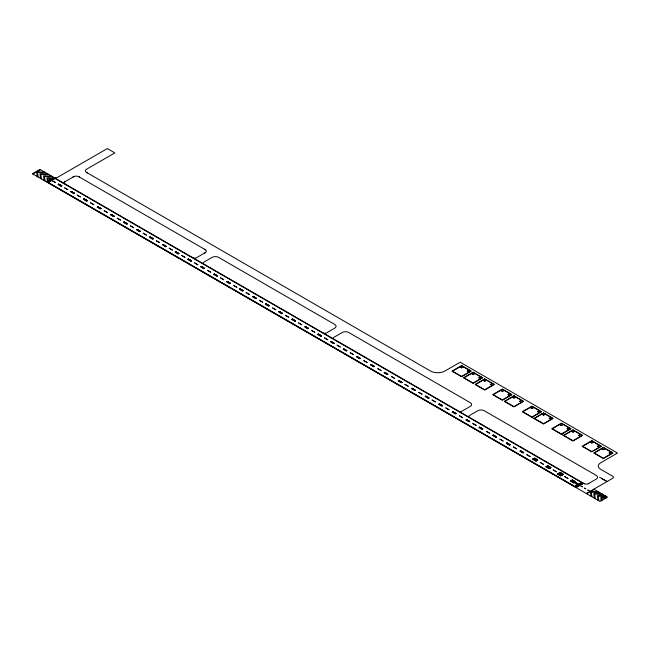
<?xml version="1.0" encoding="UTF-8"?>
<svg xmlns="http://www.w3.org/2000/svg" width="650" height="650" viewBox="0 0 650 650"><rect width="100%" height="100%" fill="white"/><g stroke="black" fill="none" stroke-linecap="round" stroke-linejoin="round"><path stroke-width="0.97" d="M72.751 177.214L74.165 176.442A4.136 2.389 0 0 1 78.496 176.524L205.546 249.836M588.867 483.381L588.169 483.779A3.161 1.828 0 0 1 584.472 483.779L583.781 483.381M32.858 173.981L40.365 169.642M57.964 184.494L61.084 186.396M64.789 181.813L73.913 176.54M70.614 191.799L73.734 193.7M97.142 207.114L100.263 209.016M110.264 214.687L113.392 216.58M123.468 222.324L126.588 224.217M136.492 229.832L139.62 231.733M149.419 237.291L152.539 239.184M162.573 244.912L165.693 246.805M163.272 244.506L166.392 246.399M175.069 252.111L178.189 254.012M187.558 259.423L190.759 261.276M205.546 252.493L196.357 257.798A3.161 1.828 0 0 1 193.537 258.058L193.472 258.042M200.655 266.882L203.775 268.775M213.623 274.365L216.751 276.258M226.566 281.848L229.686 283.741M239.306 289.201L242.434 291.094M252.46 296.79L255.588 298.683M265.371 304.249L268.572 306.093M278.582 311.886L281.702 313.779M291.647 319.418L294.767 321.319M304.679 326.942L307.799 328.843M317.549 334.466L320.751 336.318M330.233 341.697L333.352 343.59M343.143 349.164L346.263 351.057M343.761 348.806L346.962 350.659M356.371 356.801L359.491 358.694M357.069 356.395L360.189 358.288M370.354 364.967L373.563 366.811M383.996 372.734L387.116 374.636M398.141 380.892L401.261 382.793M411.458 388.611L414.586 390.504M412.157 388.204L415.277 390.098M425.157 396.492L428.277 398.393M438.62 404.267L441.748 406.169M452.181 412.1L455.301 413.993M465.855 419.989L469.064 421.842M478.896 427.529L482.016 429.423M492.586 435.419L495.706 437.32M531.903 417.292L541.564 411.71L531.976 406.177L522.308 411.759L543.497 423.987L553.166 418.405L543.571 412.872L533.91 418.454M506.253 443.308L509.381 445.209M519.846 451.165L522.966 453.058M561.356 434.298L571.025 428.716L561.438 423.183L551.769 428.764L572.959 440.993L582.619 435.411L573.032 429.878L563.363 435.459M557.505 474.045L560.625 475.938M559.699 472.777L562.819 474.671M559.869 472.68L563.071 474.524M583.497 483.332L576.225 487.532L46.337 181.602L53.609 177.401L54.535 177.686A3.161 1.828 0 0 0 57.346 177.434L107.339 148.574L114.847 152.904L85.995 169.561A4.558 2.633 0 0 0 86.214 172.226L430.454 371.012A10.246 5.915 0 0 0 444.949 371.012L460.151 362.229L617.5 453.074L600.535 462.873A7.759 4.477 0 0 0 600.535 469.211L612.649 476.198A2.592 1.495 0 0 1 612.649 478.319L586.324 493.512M588.217 483.754L596.229 479.131A4.582 2.649 0 0 0 596.229 475.386L484.266 410.743A4.582 2.649 0 0 0 477.782 410.743L469.357 415.626A2.641 1.519 0 0 0 469.024 417.056L469.137 417.194M599.568 477.198L607.076 481.536L602.111 478.782M586.682 493.724L594.189 489.393M65.211 181.569L64.691 181.878A2.641 1.519 0 0 0 64.959 183.844M204.457 253.126L205.798 252.273A4.079 2.356 0 0 0 205.798 250.055L204.457 249.202M45.565 172.648L37.529 172.339L38.066 176.979M48.904 174.574L40.869 174.265L41.397 178.904M52.52 176.662L44.484 176.353L45.021 180.993M51.773 178.466L47.873 178.311L48.133 180.562M599.389 492.391L591.354 492.091L591.882 496.73M602.729 494.317L594.693 494.016L595.221 498.656M606.344 496.405L598.309 496.104L598.837 500.744M605.597 498.209L601.697 498.062L601.957 500.313M44.696 172.144L36.611 171.811L37.188 176.475M48.035 174.07L39.951 173.737L40.528 178.409M51.651 176.158L43.566 175.825L44.143 180.497M52.553 178.019L46.962 177.783L47.361 181.009M598.52 491.887L590.436 491.554L591.012 496.226M601.859 493.821L593.775 493.488L594.352 498.152M605.475 495.909L597.391 495.576L597.967 500.24M606.377 497.762L600.779 497.534L601.185 500.76M578.126 483.673C574.86 483.243 579.581 484.51 576.469 484.477L576.794 484.291M577.038 483.722L578.435 483.787L577.647 483.324M323.594 333.166L323.659 333.182A3.161 1.828 0 0 0 326.479 332.922L334.734 328.161A4.582 2.649 0 0 0 334.734 324.415L218.603 257.368A4.582 2.649 0 0 0 212.119 257.368L203.694 262.243A2.641 1.519 0 0 0 203.369 263.681L203.474 263.811M459.136 411.418L459.201 411.434A3.161 1.828 0 0 0 462.012 411.182L470.275 406.412A4.582 2.649 0 0 0 470.275 402.667L348.749 332.507A4.615 2.665 0 0 0 342.217 332.507L333.816 337.366A2.641 1.519 0 0 0 333.491 338.804L333.596 338.942M86.418 172.38L87.311 172.9M78.861 176.686L79.454 177.036M584.423 483.754L40.008 169.439L32.5 173.769L600.023 501.426L607.531 497.096L593.832 489.182M334.132 343.143L330.85 341.339L334.051 343.184M577.558 484.087L576.095 484.014L576.501 484.518M575.851 482.666L576.834 483.048L576.095 483.259A0.886 0.512 0 0 1 575.778 483.023L575.876 482.609M576.753 483.121L576.03 483.048L576.753 483.121M574.941 483.072L576.128 483.584L574.966 483.056M53.592 177.686L46.816 181.594L576.249 487.256L583.017 483.348L53.592 177.686M47.442 181.358L48.718 182.097L47.442 181.358M47.962 181.058L49.238 181.797L47.962 181.058M48.498 180.741L49.782 181.48L48.498 180.741M49.026 180.44L50.302 181.179L49.026 180.44M49.538 180.148L50.814 180.887L49.538 180.148M50.034 179.855L51.309 180.594L50.034 179.855M50.789 179.416L52.073 180.156L50.789 179.416M51.317 179.116L52.593 179.855L51.317 179.116M51.846 178.815L53.121 179.546L51.846 178.815M52.374 178.506L53.658 179.246L52.374 178.506M52.894 178.206L54.169 178.945L52.894 178.206M53.43 177.897L54.706 178.636L53.43 177.897M52.333 180.749L55.534 182.601L52.333 180.749M58.394 184.251L61.596 186.095L58.394 184.251M58.663 184.096L61.864 185.941L58.663 184.096M64.634 187.85L67.836 189.702L64.634 187.85M71.045 191.555L74.246 193.399L71.045 191.555M71.313 191.401L74.514 193.245L71.313 191.401M77.147 195.073L80.348 196.926L77.147 195.073M83.476 199.209L86.678 201.061L83.476 199.209M83.891 198.973L87.092 200.817L83.891 198.973M84.175 198.811L87.376 200.655L84.175 198.811M90.569 202.824L93.771 204.677L90.569 202.824M97.573 206.871L100.774 208.715L97.573 206.871M97.841 206.716L101.043 208.561L97.841 206.716M104.236 210.714L107.437 212.566L104.236 210.714M110.687 214.443L113.896 216.296L110.687 214.443M110.963 214.281L114.164 216.133L110.963 214.281M117.284 218.246L120.486 220.098L117.284 218.246M123.898 222.072L127.108 223.917L123.898 222.072M124.166 221.918L127.367 223.771L124.166 221.918M130.463 225.859L133.673 227.711L130.463 225.859M136.923 229.588L140.124 231.441L136.923 229.588M137.191 229.434L140.392 231.278L137.191 229.434M143.244 233.236L146.453 235.089L143.244 233.236M149.841 237.047L153.043 238.891L149.841 237.047M150.109 236.884L153.319 238.737L150.109 236.884M156.276 240.76L159.486 242.613L156.276 240.76M163.02 244.652L166.221 246.504L163.02 244.652M169.227 248.235L172.429 250.088L169.227 248.235M175.5 251.859L178.709 253.711L175.5 251.859M175.768 251.713L178.969 253.557L175.768 251.713M181.74 255.458L184.941 257.311L181.74 255.458M188.077 259.123L191.279 260.975L188.077 259.123M188.338 258.976L191.539 260.821L188.338 258.976M194.602 262.884L197.803 264.737L194.602 262.884M201.069 266.622L204.271 268.474L201.069 266.622M201.346 266.476L204.555 268.328L201.346 266.476M207.513 270.343L210.722 272.196L207.513 270.343M214.053 274.113L217.254 275.966L214.053 274.113M214.321 273.959L217.523 275.811L214.321 273.959M220.545 277.867L223.746 279.711L220.545 277.867M227.004 281.596L230.206 283.441L227.004 281.596M227.256 281.442L230.466 283.294L227.256 281.442M233.651 285.431L236.852 287.284L233.651 285.431M239.744 288.949L242.946 290.802L239.744 288.949M240.004 288.795L243.206 290.648L240.004 288.795M246.131 292.638L249.34 294.491L246.131 292.638M252.891 296.538L256.092 298.391L252.891 296.538M253.159 296.384L256.36 298.236L253.159 296.384M259.504 300.357L262.706 302.209L259.504 300.357M265.801 303.997L269.011 305.841L265.801 303.997M266.061 303.842L269.271 305.695L266.061 303.842M272.618 307.929L275.819 309.782L272.618 307.929M279.021 311.626L282.23 313.479L279.021 311.626M279.281 311.48L282.482 313.324L279.281 311.48M285.423 315.323L288.624 317.168L285.423 315.323M292.086 319.166L295.287 321.019L292.086 319.166M292.346 319.02L295.547 320.864L292.346 319.02M298.553 322.904L301.754 324.748L298.553 322.904M305.118 326.69L308.319 328.543L305.118 326.69M305.378 326.544L308.579 328.388L305.378 326.544M311.569 330.419L314.771 332.272L311.569 330.419M318.061 334.165L321.271 336.017L318.061 334.165M318.321 334.019L321.531 335.863L318.321 334.019M324.521 337.894L327.722 339.747L324.521 337.894M330.663 341.445L333.873 343.289L330.663 341.445M337.106 345.158L340.308 347.011L337.106 345.158M343.59 348.904L346.791 350.756L343.59 348.904M350.244 352.747L353.446 354.591L350.244 352.747M356.817 356.541L360.019 358.394L356.817 356.541M363.862 360.612L367.071 362.464L363.862 360.612M370.882 364.658L374.083 366.511L370.882 364.658M371.134 364.512L374.335 366.364L371.134 364.512M377.861 368.696L381.071 370.541L377.861 368.696M384.434 372.483L387.636 374.335L384.434 372.483M384.694 372.336L387.896 374.181L384.694 372.336M391.406 376.512L394.607 378.357L391.406 376.512M398.572 380.648L401.773 382.501L398.572 380.648M398.84 380.494L402.041 382.338L398.84 380.494M404.974 384.345L408.184 386.197L404.974 384.345M411.905 388.351L415.114 390.195L411.905 388.351M461.654 365.568L451.986 371.15L461.573 376.691L471.242 371.109L461.654 365.568M459.843 366.892L452.473 371.15L461.614 376.423L468.983 372.166L467.163 371.118L468.983 370.061L463.491 366.892L461.663 367.941L459.843 366.892M461.663 365.836L460.054 366.771L461.663 367.697L463.279 366.771L461.663 365.836M418.819 392.34L422.021 394.184L418.819 392.34M469.194 370.183L467.586 371.118L469.194 372.044L470.803 371.118L469.194 370.183M425.587 396.24L428.789 398.092L425.587 396.24M425.848 396.094L429.049 397.938L425.848 396.094M473.159 372.214L463.491 377.796L473.086 383.338L482.747 377.756L473.159 372.214M471.356 373.539L463.978 377.796L473.119 383.069L480.496 378.812L478.676 377.764L480.496 376.707L474.996 373.539L473.176 374.587L471.356 373.539M473.176 372.483L471.567 373.417L473.176 374.343L474.784 373.417L473.176 372.483M432.144 400.034L435.354 401.887L432.144 400.034M480.707 376.829L479.091 377.764L480.707 378.69L482.316 377.764L480.707 376.829M439.051 404.024L442.26 405.868L439.051 404.024M439.319 403.869L442.52 405.714L439.319 403.869M484.754 378.909L475.093 384.491L484.681 390.033L494.349 384.451L484.754 378.909M482.95 380.234L475.581 384.491L484.721 389.764L492.091 385.507L490.271 384.459L492.091 383.402L486.59 380.234L484.77 381.282L482.95 380.234M484.77 379.178L483.161 380.112L484.77 381.038L486.387 380.112L484.77 379.178M445.802 407.916L449.004 409.768L445.802 407.916M492.302 383.524L490.693 384.459L492.302 385.385L493.911 384.459L492.302 383.524M452.611 411.848L455.821 413.701L452.611 411.848M452.879 411.694L456.081 413.546L452.879 411.694M502.393 389.09L492.724 394.672L502.32 400.213L511.981 394.631L502.393 389.09M500.589 390.414L493.212 394.672L502.352 399.945L509.73 395.688L507.902 394.639L509.73 393.591L504.229 390.414L502.409 391.463L500.589 390.414M502.409 389.366L500.801 390.293L502.409 391.219L504.018 390.293L502.409 389.366M459.42 415.781L462.629 417.633L459.42 415.781M509.933 393.705L508.324 394.639L509.933 395.566L511.55 394.639L509.933 393.705M466.286 419.746L469.495 421.59L466.286 419.746M466.554 419.591L469.755 421.436L466.554 419.591M513.988 395.793L504.327 401.367L513.914 406.908L523.583 401.326L513.988 395.793M512.184 397.109L504.814 401.367L513.947 406.64L521.324 402.382L519.504 401.334L521.324 400.286L515.824 397.109L514.004 398.158L512.184 397.109M514.004 396.061L512.395 396.988L514.004 397.922L515.621 396.988L514.004 396.061M472.899 423.556L476.101 425.409L472.899 423.556M521.536 400.4L519.919 401.334L521.536 402.261L523.144 401.334L521.536 400.4M479.334 427.277L482.536 429.122L479.334 427.277M479.594 427.123L482.796 428.976L479.594 427.123M486.306 431.299L489.507 433.152L486.306 431.299M530.173 407.493L522.795 411.751L531.936 417.024L539.313 412.766L537.493 411.718L539.313 410.67L533.812 407.493L531.992 408.549L530.173 407.493M531.992 406.445L530.384 407.371L531.992 408.306L533.601 407.371L531.992 406.445M493.009 435.175L496.218 437.019L493.009 435.175M493.285 435.021L496.486 436.865L493.285 435.021M539.524 410.792L537.908 411.718L539.524 412.652L541.133 411.718L539.524 410.792M541.767 414.188L534.398 418.446L543.538 423.719L550.908 419.469L549.087 418.413L550.908 417.365L545.407 414.188L543.587 415.244L541.767 414.188M543.587 413.14L541.978 414.066L543.587 415.001L545.204 414.066L543.587 413.14M499.956 439.181L503.157 441.033L499.956 439.181M506.683 443.064L509.884 444.917L506.683 443.064M506.951 442.91L510.152 444.754L506.951 442.91M551.119 417.487L549.51 418.413L551.119 419.348L552.727 418.413L551.119 417.487M513.419 446.956L516.628 448.809L513.419 446.956M559.634 424.499L552.256 428.756L561.397 434.038L568.766 429.78L566.946 428.724L568.766 427.676L563.274 424.499L561.454 425.555L559.634 424.499M561.454 423.451L559.837 424.377L561.454 425.311L563.062 424.377L561.454 423.451M520.276 450.913L523.477 452.766L520.276 450.913M520.536 450.759L523.746 452.611L520.536 450.759M568.977 427.798L567.369 428.724L568.977 429.658L570.594 428.724L568.977 427.798M526.898 454.74L530.099 456.584L526.898 454.74M571.228 431.194L563.851 435.451L572.991 440.733L580.369 436.475L578.549 435.419L580.369 434.371L574.868 431.194L573.048 432.25L571.228 431.194M573.048 430.146L571.439 431.072L573.048 432.006L574.657 431.072L573.048 430.146M532.748 459.152L535.957 461.004L532.748 459.152M533.016 459.006L536.217 460.85L533.016 459.006M533.252 458.868L536.453 460.72L533.252 458.868M533.65 458.632L536.859 460.484L533.65 458.632M533.951 458.461L537.152 460.314L533.951 458.461M534.243 458.299L537.444 460.143L534.243 458.299M534.511 458.136L537.721 459.989L534.511 458.136M580.58 434.493L578.963 435.419L580.58 436.353L582.189 435.419L580.58 434.493M540.272 462.459L543.481 464.311L540.272 462.459M545.959 466.781L549.161 468.626L545.959 466.781M546.219 466.627L549.421 468.479L546.219 466.627M546.463 466.489L549.664 468.341L546.463 466.489M546.91 466.294L550.119 468.146L546.91 466.294M547.154 466.091L550.363 467.935L547.154 466.091M547.446 465.92L550.648 467.773L547.446 465.92M547.722 465.766L550.924 467.61L547.722 465.766M591.849 440.741L582.181 446.323L591.768 451.856L601.437 446.274L591.849 440.741M590.046 442.057L582.668 446.314L591.809 451.596L599.178 447.338L597.358 446.282L599.178 445.234L593.686 442.057L591.866 443.113L590.046 442.057M591.866 441.009L590.249 441.935L591.866 442.869L593.474 441.935L591.866 441.009M553.207 469.926L556.416 471.778L553.207 469.926M599.389 445.356L597.781 446.282L599.389 447.216L600.998 446.282L599.389 445.356M603.444 447.436L593.775 453.017L603.371 458.551L613.031 452.969L603.444 447.436M557.765 473.899L560.966 475.743L557.765 473.899M558.025 473.744L561.226 475.597L558.025 473.744M558.269 473.606L561.47 475.451L558.269 473.606M558.512 473.46L561.714 475.312L558.512 473.46M558.919 473.224L562.128 475.077L558.919 473.224M559.203 473.062L562.404 474.914L559.203 473.062M559.455 472.916L562.656 474.768L559.455 472.916M560.194 472.493L563.396 474.337L560.194 472.493M601.64 448.752L594.262 453.009L603.403 458.291L610.781 454.033L608.952 452.977L610.781 451.929L605.28 448.752L603.46 449.808L601.64 448.752M603.46 447.704L601.851 448.63L603.46 449.564L605.069 448.63L603.46 447.704M564.769 476.596L567.97 478.449L564.769 476.596M610.984 452.051L609.375 452.977L610.984 453.911L612.601 452.977L610.984 452.051M570.513 480.984L573.714 482.828L570.513 480.984M570.773 480.829L573.974 482.682L570.773 480.829M571.009 480.691L574.218 482.544L571.009 480.691M571.431 480.448L574.641 482.3L571.431 480.448M571.707 480.293L574.909 482.137L571.707 480.293M572 480.122L575.201 481.967L572 480.122M572.276 479.96L575.477 481.812L572.276 479.96M575.356 486.135L576.631 486.874L575.356 486.135M575.876 485.834L577.151 486.574L575.876 485.834M576.412 485.526L577.696 486.265L576.412 485.526M576.94 485.225L578.224 485.956L576.94 485.225M577.452 484.924L578.727 485.664L577.452 484.924M577.947 484.64L579.231 485.379L577.947 484.64M578.711 484.201L579.987 484.941L578.711 484.201M579.231 483.901L580.507 484.64L579.231 483.901M579.759 483.592L581.043 484.331L579.759 483.592M580.288 483.291L581.571 484.023L580.288 483.291M580.808 482.991L582.091 483.73L580.808 482.991M581.344 482.682L582.619 483.421L581.344 482.682M581.409 486.46L580.97 486.07L582.546 486.826L581.409 486.46M584.781 488.418L584.334 488.028L585.918 488.784L584.781 488.418M588.185 490.384L587.738 490.003L589.322 490.758L588.185 490.384"/></g></svg>
